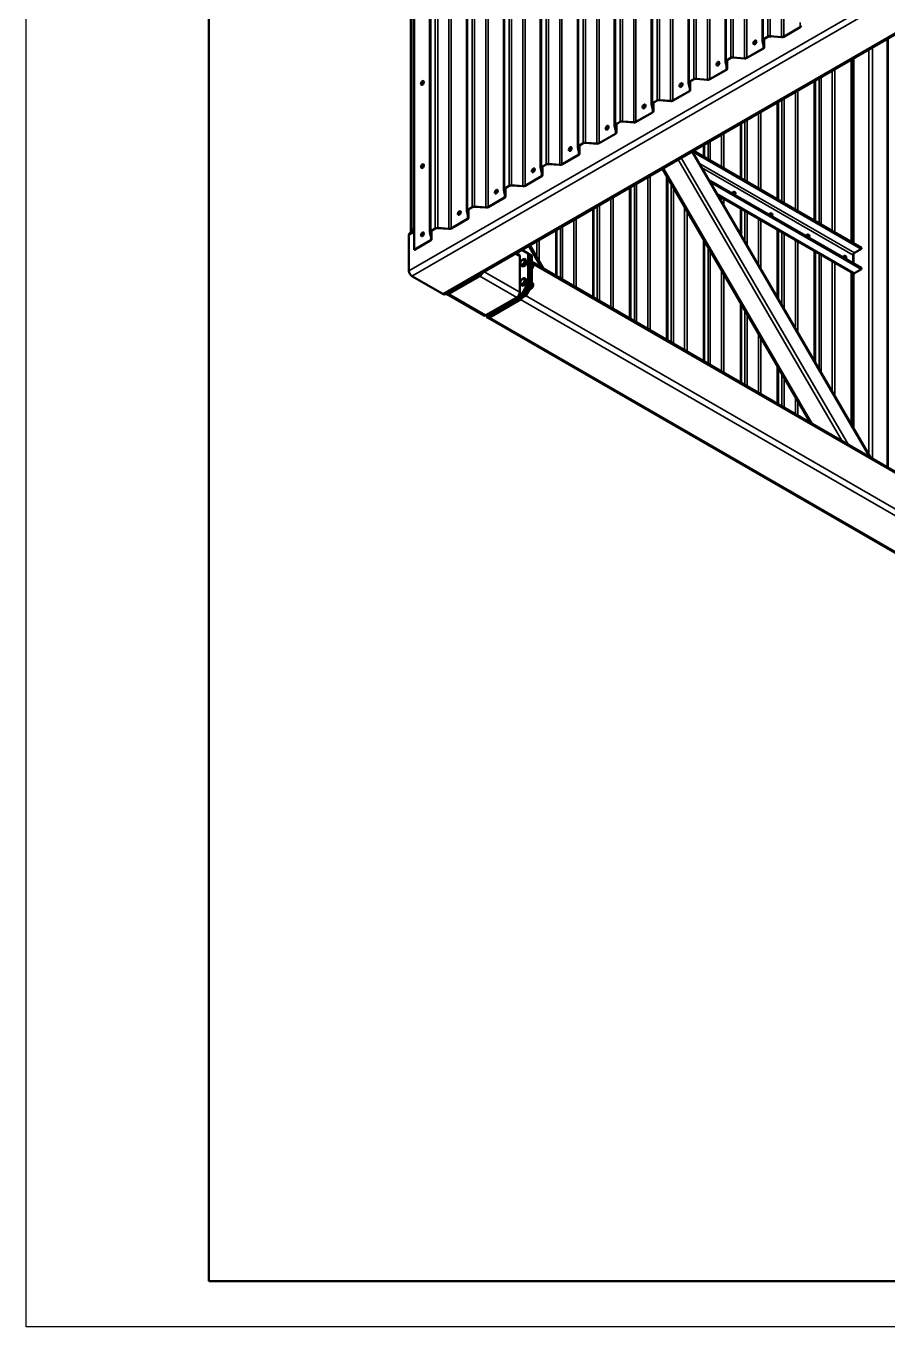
# Model space of a CAD drawing. Header units: millimetres. Extents: x 0 to 14700, y 0 to 10395.
# Drawn here: x 0 to 3301, y 0 to 4983 of the extents above; entities that cross this region are included whole.
import ezdxf

# ---------------------------------------------------------------- set-up
doc = ezdxf.new("R2010")
doc.units = ezdxf.units.MM
doc.header["$LTSCALE"] = 35
for name, color, linetype, lineweight in [('Видимые тонкие (ГОСТ)', 7, 'Continuous', 35), ('Видимый контур (ГОСТ)', 7, 'Continuous', 50), ('Кромка (ГОСТ)', 7, 'Continuous', 50)]:
    doc.layers.add(name, color=color, linetype=linetype, lineweight=lineweight)

# ---------------------------------------------------------------- blocks, each defined once
blk = doc.blocks.new('Рамки ГОСТ_ граница 297x420')
at = {"layer": 'Кромка (ГОСТ)', "lineweight": 25}
for p, q in [((0, 0), (0, 297)), ((420, 0), (0, 0))]:
    blk.add_line(p, q, dxfattribs=at)
at = {"layer": 'Кромка (ГОСТ)'}
for p, q in [((20, 292), (20, 5)), ((20, 5), (415, 5))]:
    blk.add_line(p, q, dxfattribs=at)

msp = doc.modelspace()

# ---------------------------------------------------------------- linework, layer by layer
at = {"layer": 'Видимые тонкие (ГОСТ)'}
for p, q in [((8063.8, 7853.4), (1466.5, 4044.5)), ((8075.1, 7833.9), (1477.8, 4024.9)), ((8193.9, 7765.3), (1596.6, 3956.3)), ((2901.4, 6880.5), (2901.4, 4942.1)), ((2823, 6835.2), (2823, 4931.9)), ((2840.7, 6845.4), (2840.7, 4942.1)), ((2849.7, 6850.6), (2849.7, 4943.9)), ((2892.7, 6875.4), (2892.7, 4940.4)), ((2751.3, 6793.8), (2751.3, 4858.8)), ((2760, 6798.8), (2760, 4860.5)), ((2681.5, 6753.5), (2681.5, 4850.3)), ((2699.3, 6763.7), (2699.3, 4860.5)), ((2708.3, 4862.2), (2708.3, 6768.9)), ((2557.8, 6682.1), (2557.8, 4778.8)), ((2566.9, 6687.3), (2566.9, 4780.6)), ((2609.9, 6712.1), (2609.9, 4777.1)), ((2618.6, 6717.2), (2618.6, 4778.8)), ((2468.5, 6630.5), (2468.5, 4695.5)), ((2477.2, 6635.5), (2477.2, 4697.2)), ((2540.1, 6671.9), (2540.1, 4768.6)), ((2398.7, 6590.2), (2398.7, 4687)), ((2416.4, 6600.4), (2416.4, 4697.2)), ((2425.4, 6605.6), (2425.4, 4698.9)), ((2327.1, 6548.8), (2327.1, 4613.8)), ((2335.8, 6553.9), (2335.8, 4615.5)), ((2257.3, 6508.6), (2257.3, 4605.3)), ((2275, 6518.8), (2275, 4615.5)), ((2284, 6524), (2284, 4617.3)), ((2133.6, 6437.1), (2133.6, 4533.9)), ((2142.6, 6442.3), (2142.6, 4535.6)), ((2185.6, 6467.2), (2185.6, 4532.2)), ((2194.3, 6472.2), (2194.3, 4533.9)), ((2043.7, 6385.3), (2043.7, 4450.8)), ((2052.4, 6390.3), (2052.4, 4452.5)), ((2115.9, 6426.9), (2115.9, 4523.7)), ((1973.9, 6345), (1973.9, 4442.3)), ((1991.6, 6355.2), (1991.6, 4452.5)), ((2000.7, 4454.3), (2000.7, 6360.4)), ((1859.3, 6278.8), (1859.3, 4372.6)), ((1902.3, 6303.6), (1902.3, 4369.2)), ((1911, 6308.6), (1911, 4370.8)), ((1832.5, 6263.3), (1832.5, 4360.6)), ((1850.2, 6273.5), (1850.2, 4370.9)), ((1691.1, 6181.7), (1691.1, 4279)), ((1708.8, 6191.9), (1708.8, 4289.2)), ((1717.8, 6197.1), (1717.8, 4291)), ((1760.9, 6222), (1760.9, 4287.5)), ((1769.6, 6227), (1769.6, 4289.2)), ((1619.5, 6140.3), (1619.5, 4205.9)), ((1628.2, 6145.3), (1628.2, 4207.5)), ((1549.7, 6100), (1549.7, 4197.3)), ((1567.4, 6110.2), (1567.4, 4207.6)), ((1576.4, 6115.5), (1576.4, 4209.3)), ((1477.8, 4201.3), (1477.8, 5915.9)), ((2964.4, 4995.6), (2964.4, 4978.5)), ((2841.4, 4942), (2841.4, 4941.7)), ((3297.9, 3293), (3297.9, 4933.1)), ((2821.3, 4927.8), (2821.3, 4926.4)), ((2823.1, 4915.2), (2823.1, 4896.8)), ((2823.7, 4931.7), (2823.7, 4931.5)), ((2826.7, 4932.7), (2826.7, 4901.8)), ((3227.2, 3341.2), (3227.2, 4892.3)), ((3241.4, 3325.7), (3241.4, 4900.5)), ((2679.2, 4846.7), (2679.2, 4845.1)), ((2685.2, 4851.8), (2685.2, 4820.2)), ((3159.9, 4853.5), (3159.9, 4156)), ((3170.6, 4149.8), (3170.6, 4859.7)), ((2681.6, 4832.3), (2681.6, 4815.2)), ((3045.2, 4787.2), (3045.2, 4222.2)), ((3087.7, 4811.8), (3087.7, 4197.7)), ((3096.9, 4817.1), (3096.9, 4192.4)), ((2537.8, 4765), (2537.8, 4763.4)), ((2540.2, 4750.7), (2540.2, 4733.5)), ((2543.8, 4770.1), (2543.8, 4738.6)), ((2955.5, 4735.5), (2955.5, 4274)), ((3018.5, 4771.8), (3018.5, 4237.7)), ((3036.9, 4782.4), (3036.9, 4227.1)), ((2402.3, 4688.5), (2402.3, 4656.9)), ((2877.1, 4690.2), (2877.1, 4319.3)), ((2894.7, 4700.4), (2894.7, 4309.1)), ((2903.2, 4705.2), (2903.2, 4304.2)), ((2946.2, 4730.1), (2946.2, 4279.4)), ((2396.4, 4683.4), (2396.4, 4681.8)), ((2398.7, 4669), (2398.7, 4651.9)), ((2804.8, 4648.4), (2804.8, 4361)), ((2814.1, 4653.8), (2814.1, 4355.7)), ((2254.9, 4601.7), (2254.9, 4600.1)), ((2257.3, 4587.4), (2257.3, 4570.2)), ((2260.9, 4606.8), (2260.9, 4575.3)), ((2735.6, 4608.5), (2735.6, 4401)), ((2753.3, 4618.7), (2753.3, 4390.8)), ((2761.8, 4623.6), (2761.8, 4385.9)), ((2611.9, 4537.1), (2611.9, 4472.4)), ((2620.4, 4541.9), (2620.4, 4467.5)), ((2663.4, 4566.8), (2663.4, 4442.7)), ((2672.7, 4572.2), (2672.7, 4437.3)), ((2113.7, 4519.9), (2113.7, 4518.4)), ((2115.5, 4507.2), (2115.5, 4488.9)), ((2119.1, 4524.7), (2119.1, 4493.9)), ((3230.4, 3332), (2549.4, 4501)), ((2594.2, 4526.9), (2594.2, 4482.6)), ((1971.6, 4438.7), (1971.6, 4437.1)), ((1977.6, 4443.8), (1977.6, 4412.3)), ((3011.7, 3458.3), (2440.7, 4438.2)), ((3125.6, 3392.5), (2497.3, 4470.9)), ((3149.9, 3378.5), (2509.4, 4477.9)), ((3172.1, 4113.9), (2576.8, 4457.6)), ((3167.1, 4105.3), (2586.8, 4440.3)), ((1974, 4424.3), (1974, 4407.2)), ((2380.6, 4403.5), (2380.6, 3822.6)), ((2389.8, 4408.8), (2389.8, 3817.3)), ((2452.8, 4409.1), (2452.8, 3780.9)), ((1830.2, 4357.1), (1830.2, 4355.5)), ((1832.6, 4342.7), (1832.6, 4325.5)), ((1836.2, 4362.2), (1836.2, 4330.6)), ((2311.4, 4363.6), (2311.4, 3862.6)), ((2329.8, 4374.2), (2329.8, 3852)), ((2338.1, 4379), (2338.1, 3847.2)), ((2470.5, 4378.8), (2470.5, 3770.7)), ((2478.9, 4364.3), (2478.9, 3765.9)), ((3172.1, 4036.3), (2644.9, 4340.7)), ((2187.6, 4292.1), (2187.6, 3934)), ((2196.1, 4297), (2196.1, 3929.2)), ((2239.1, 4321.8), (2239.1, 3904.3)), ((2248.4, 4327.2), (2248.4, 3898.9)), ((2522, 4290.4), (2522, 3741)), ((2663.4, 4325.9), (2663.4, 4308.9)), ((2672.7, 4320.6), (2672.7, 4293)), ((1688.8, 4275.4), (1688.8, 4273.8)), ((1691.1, 4261), (1691.1, 4243.9)), ((1694.7, 4280.5), (1694.7, 4249)), ((2097.7, 4240.2), (2097.7, 3986)), ((2107, 4245.6), (2107, 3980.6)), ((2170, 4281.9), (2170, 3944.2)), ((2531.3, 4274.5), (2531.3, 3735.6)), ((2735.6, 4284.2), (2735.6, 4184.9)), ((2753.3, 4274), (2753.3, 4154.6)), ((2761.8, 4269.1), (2761.8, 4140.1)), ((2804.8, 4244.3), (2804.8, 4066.2)), ((2814.1, 4238.9), (2814.1, 4050.2)), ((1486.7, 4193.3), (1466.5, 4181.7)), ((1483.5, 4196.9), (1483.5, 4198)), ((1547.3, 4193.8), (1547.3, 4192.2)), ((1553.3, 4198.9), (1553.3, 4167.3)), ((2028.5, 4200.3), (2028.5, 4025.9)), ((2046.2, 4210.5), (2046.2, 4015.7)), ((2054.7, 4215.3), (2054.7, 4010.8)), ((2877.1, 4202.6), (2877.1, 3942.2)), ((2894.7, 4192.4), (2894.7, 3911.8)), ((2903.2, 4187.5), (2903.2, 3897.3)), ((1549.7, 4179.4), (1549.7, 4162.2)), ((1956.3, 4158.5), (1956.3, 4097.3)), ((1965.6, 4163.9), (1965.6, 4081)), ((2594.2, 4166.4), (2594.2, 3699.3)), ((2611.9, 4136.1), (2611.9, 3689.1)), ((2946.2, 4162.7), (2946.2, 3823.5)), ((2955.5, 4157.3), (2955.5, 3807.5)), ((1890.8, 4100), (1872.8, 4110.4)), ((2620.4, 4121.6), (2620.4, 3684.2)), ((3018.5, 4120.9), (3018.5, 3699.4)), ((3036.9, 4110.3), (3036.9, 3667.9)), ((3045.2, 4105.5), (3045.2, 3653.6)), ((3170.6, 4072.3), (3170.6, 4112.8)), ((1890.8, 3962.8), (1754, 4041.8)), ((6472.8, 1454.6), (1936.7, 4073.5)), ((2663.4, 4047.7), (2663.4, 3659.4)), ((3087.7, 4081), (3087.7, 3580.6)), ((3096.9, 4075.7), (3096.9, 3564.9)), ((3159.9, 4039.3), (3159.9, 3456.7)), ((1738, 4031.4), (1737.1, 4032)), ((1879.5, 3943.2), (1738, 4024.9)), ((2672.7, 4031.7), (2672.7, 3654)), ((3170.6, 3438.3), (3170.6, 4035.6)), ((1619.3, 3962.8), (1618.3, 3963.4)), ((1760.7, 3874.7), (1619.3, 3956.3)), ((6472.8, 1317.4), (1912.7, 3950.2)), ((6461.5, 1297.8), (1893.6, 3935.1)), ((2735.6, 3923.7), (2735.6, 3617.6)), ((2753.3, 3893.3), (2753.3, 3607.4)), ((6342.7, 1229.2), (1774.8, 3866.5)), ((2761.8, 3878.8), (2761.8, 3602.6)), ((2804.8, 3805), (2804.8, 3577.7)), ((2814.1, 3789), (2814.1, 3572.3)), ((2877.1, 3680.9), (2877.1, 3536)), ((2894.7, 3650.6), (2894.7, 3525.8)), ((2903.2, 3636.1), (2903.2, 3520.9)), ((2946.2, 3562.2), (2946.2, 3496.1)), ((2955.5, 3546.3), (2955.5, 3490.7))]:
    msp.add_line(p, q, dxfattribs=at)
at = {"layer": 'Видимый контур (ГОСТ)'}
for p, q in [((8201.9, 7764.5), (1604.6, 3955.5)), ((2819.8, 6833.3), (2819.8, 4927.5)), ((2678.4, 6751.7), (2678.4, 4845.9)), ((2537, 6670), (2537, 4764.2)), ((2395.6, 6588.4), (2395.6, 4682.6)), ((2254.1, 6506.7), (2254.1, 4600.9)), ((2112.7, 6425.1), (2112.7, 4519.3)), ((1970.8, 6343.2), (1970.8, 4437.9)), ((1829.4, 6261.5), (1829.4, 4356.3)), ((1688, 6179.9), (1688, 4274.6)), ((1546.5, 6098.2), (1546.5, 4193)), ((1486.7, 6069.2), (1486.7, 4125.9)), ((1473.1, 4194.7), (1473.1, 5909.4)), ((2840.7, 4942.1), (2823, 4931.9)), ((2823.5, 4931.6), (2841.2, 4941.8)), ((2841.4, 4941.7), (2823.7, 4931.5)), ((2824.2, 4931.2), (2841.9, 4941.4)), ((2849.6, 4943.5), (2892.7, 4940)), ((2892.7, 4940.4), (2849.7, 4943.9)), ((2850.4, 4943.1), (2852.9, 4942.8)), ((2853, 4943.2), (2850.5, 4943.5)), ((2852.9, 4942.8), (2853, 4943.2)), ((2964.4, 4978.5), (2901.4, 4942.1)), ((2901.9, 4941.8), (2964.9, 4978.2)), ((2823.1, 4896.8), (2760, 4860.5)), ((2760.5, 4860.2), (2823.6, 4896.6)), ((2819.9, 4926.7), (2820.3, 4925.2)), ((2820.3, 4925.2), (2821, 4925.3)), ((2821, 4925.3), (2820.6, 4926.7)), ((2820.6, 4926.3), (2826, 4901.8)), ((2826.7, 4901.8), (2821.3, 4926.4)), ((2826.8, 4932.7), (2826.8, 4901)), ((3300.9, 3291.3), (3300.9, 4929.6)), ((2678.5, 4845), (2684.5, 4820.2)), ((2685.2, 4820.2), (2679.2, 4845.1)), ((2699.3, 4860.5), (2681.5, 4850.3)), ((2682, 4850), (2699.7, 4860.2)), ((2685.3, 4851.8), (2685.3, 4819.4)), ((2708.2, 4861.8), (2751.2, 4858.4)), ((2751.3, 4858.8), (2708.3, 4862.2)), ((3163.1, 4855.3), (3163.1, 4154.2)), ((3167.7, 4151.5), (3167.7, 4858)), ((2681.6, 4815.2), (2618.6, 4778.8)), ((2619.1, 4778.5), (2682.1, 4814.9)), ((2537.1, 4763.4), (2543.1, 4738.5)), ((2543.8, 4738.6), (2537.8, 4763.4)), ((2557.8, 4778.8), (2540.1, 4768.6)), ((2540.6, 4768.3), (2558.3, 4778.5)), ((2543.9, 4770.2), (2543.9, 4737.7)), ((2566.8, 4780.2), (2609.8, 4776.7)), ((2609.9, 4777.1), (2566.9, 4780.6)), ((3021.7, 4773.7), (3021.7, 4235.8)), ((2416.4, 4697.2), (2398.7, 4687)), ((2399.2, 4686.7), (2416.9, 4696.9)), ((2402.4, 4688.5), (2402.4, 4656.1)), ((2468.5, 4695.5), (2425.4, 4698.9)), ((2425.4, 4698.5), (2468.4, 4695.1)), ((2540.2, 4733.5), (2477.2, 4697.2)), ((2477.7, 4696.9), (2540.6, 4733.2)), ((2880.3, 4692), (2880.3, 4317.5)), ((2398.7, 4651.9), (2335.8, 4615.5)), ((2336.3, 4615.2), (2399.2, 4651.6)), ((2395.7, 4681.7), (2401.7, 4656.9)), ((2402.3, 4656.9), (2396.4, 4681.8)), ((2254.2, 4600.1), (2260.2, 4575.2)), ((2260.9, 4575.3), (2254.9, 4600.1)), ((2275, 4615.5), (2257.3, 4605.3)), ((2257.8, 4605), (2275.5, 4615.2)), ((2261, 4606.9), (2261, 4574.4)), ((2283.9, 4616.9), (2327, 4613.4)), ((2327.1, 4613.8), (2284, 4617.3)), ((2738.9, 4610.4), (2738.9, 4399.1)), ((2142.5, 4535.2), (2185.5, 4531.8)), ((2185.6, 4532.2), (2142.6, 4535.6)), ((2142.8, 4535.1), (2145.3, 4534.9)), ((2145.4, 4535.3), (2142.9, 4535.5)), ((2145.3, 4534.9), (2145.4, 4535.3)), ((2257.3, 4570.2), (2194.3, 4533.9)), ((2194.8, 4533.6), (2257.8, 4569.9)), ((2115.5, 4488.9), (2052.4, 4452.5)), ((2052.9, 4452.2), (2115.9, 4488.6)), ((2112.8, 4518.4), (2113.2, 4517)), ((2113, 4518.4), (2118.4, 4493.8)), ((2113.2, 4517), (2113.9, 4517)), ((2113.9, 4517), (2113.5, 4518.5)), ((2119.1, 4493.9), (2113.7, 4518.4)), ((2133.6, 4533.9), (2115.9, 4523.7)), ((2133.8, 4533.8), (2116.1, 4523.5)), ((2116.4, 4523.4), (2134.1, 4533.6)), ((2116.6, 4523.2), (2134.3, 4533.5)), ((2119.2, 4524.7), (2119.2, 4493.1)), ((3233.6, 3330.1), (2551, 4501.9)), ((2552.4, 4502.7), (3198.9, 4129.4)), ((3198.9, 4133.5), (2555.9, 4504.7)), ((2597.4, 4528.7), (2597.4, 4480.8)), ((1970.9, 4437.1), (1976.9, 4412.2)), ((1977.6, 4412.3), (1971.6, 4437.1)), ((1991.6, 4452.5), (1973.9, 4442.3)), ((1974.4, 4442), (1992.1, 4452.2)), ((1977.7, 4443.9), (1977.7, 4411.4)), ((2000.6, 4453.9), (2043.6, 4450.4)), ((2043.7, 4450.8), (2000.7, 4454.3)), ((3004.3, 3462.5), (2437.1, 4436.1)), ((1974, 4407.2), (1911, 4370.8)), ((1911.5, 4370.6), (1974.5, 4406.9)), ((2456, 4403.6), (2456, 3779.1)), ((3198.9, 4055.9), (2614.1, 4393.6)), ((3198.9, 4051.8), (2617.6, 4387.4)), ((1829.5, 4355.4), (1835.5, 4330.6)), ((1836.2, 4330.6), (1830.2, 4355.5)), ((1850.2, 4370.9), (1832.5, 4360.6)), ((1833, 4360.4), (1850.7, 4370.6)), ((1836.3, 4362.2), (1836.3, 4329.8)), ((1859.2, 4372.2), (1902.2, 4368.8)), ((1902.3, 4369.2), (1859.3, 4372.6)), ((2314.6, 4365.4), (2314.6, 3860.7)), ((1708.8, 4289.2), (1691.1, 4279)), ((1691.6, 4278.7), (1709.3, 4288.9)), ((1760.9, 4287.5), (1717.8, 4291)), ((1717.8, 4290.6), (1760.8, 4287.1)), ((1832.6, 4325.5), (1769.6, 4289.2)), ((1770.1, 4288.9), (1833, 4325.3)), ((3166.1, 4035.7), (2648.4, 4334.6)), ((1691.1, 4243.9), (1628.2, 4207.5)), ((1628.7, 4207.3), (1691.6, 4243.6)), ((1688.1, 4273.8), (1694, 4248.9)), ((1694.7, 4249), (1688.8, 4273.8)), ((1694.8, 4280.6), (1694.8, 4248.1)), ((2173.2, 4283.8), (2173.2, 3942.4)), ((2738.9, 4282.4), (2738.9, 4179.4)), ((1486.7, 4198.7), (1469.8, 4189)), ((1477.8, 4201.3), (1486.7, 4206.4)), ((1486.7, 4199.9), (1483.5, 4198)), ((1546.6, 4192.1), (1552.6, 4167.3)), ((1553.3, 4167.3), (1547.3, 4192.2)), ((1567.4, 4207.6), (1549.7, 4197.3)), ((1550.2, 4197.1), (1567.9, 4207.3)), ((1553.4, 4198.9), (1553.4, 4166.5)), ((1576.3, 4208.9), (1619.4, 4205.5)), ((1619.5, 4205.9), (1576.4, 4209.3)), ((2031.8, 4202.1), (2031.8, 4024)), ((2880.3, 4200.7), (2880.3, 3936.6)), ((1466.5, 4044.5), (1466.5, 4181.7)), ((1549.7, 4162.2), (1486.7, 4125.9)), ((1487.2, 4125.6), (1550.2, 4162)), ((1925.9, 4141), (1973.7, 4057.6)), ((1929.9, 4143.3), (1981.6, 4053)), ((2597.4, 4160.9), (2597.4, 3697.4)), ((1486.7, 4125.9), (1487.2, 4125.6)), ((1887.5, 4107.3), (1877.5, 4113.1)), ((1890.8, 3962.8), (1890.8, 4100)), ((1922.6, 4111), (1898.3, 4125.1)), ((1907.3, 4090.4), (1913.4, 4086.9)), ((1913.4, 4086.9), (1918.3, 4079.9)), ((1925.2, 4109.5), (1922.6, 4111)), ((1922.6, 3996.7), (1922.6, 4111)), ((1925.2, 4109.5), (1925.2, 3995.2)), ((1934.1, 4104.4), (1925.2, 4109.5)), ((1925.2, 4101), (1934.1, 4104.4)), ((1934.1, 3990.1), (1934.1, 4104.4)), ((1934.1, 4104.4), (1936.7, 4102.9)), ((1936.7, 4102.9), (1936.7, 3988.6)), ((3021.7, 4119.1), (3021.7, 3693.9)), ((3167.1, 4105.3), (3167.1, 4074.3)), ((3167.7, 4073.9), (3167.7, 4108.4)), ((3198.9, 4129.4), (3172.1, 4113.9)), ((3198.9, 4133.5), (3198.9, 4129.4)), ((1897.5, 4065.2), (1903.6, 4061.7)), ((1913.4, 4067.3), (1903.6, 4061.7)), ((1907.3, 4070.8), (1913.4, 4067.3)), ((1912.2, 4083.5), (1918.3, 4079.9)), ((1918.3, 4079.9), (1913.4, 4067.3)), ((6469.5, 1461.9), (1936.7, 4078.9)), ((1941.3, 4070.8), (1936.7, 4073.4)), ((1941.3, 4059.5), (1936.7, 4062.1)), ((3163.1, 4037.4), (3163.1, 3451.2)), ((3198.9, 4051.8), (3172.1, 4036.3)), ((3198.9, 4055.9), (3198.9, 4051.8)), ((1596.6, 3956.3), (1477.8, 4024.9)), ((1738, 4031.4), (1619.3, 3962.8)), ((1619.3, 3956.3), (1738, 4024.9)), ((1897.5, 3991.7), (1903.6, 3988.2)), ((1901.4, 3960), (1922.6, 3996.7)), ((1913.4, 3993.8), (1903.6, 3988.2)), ((1925.2, 3995.2), (1904, 3958.5)), ((1907.3, 4016.9), (1913.4, 4013.4)), ((1907.3, 3997.3), (1913.4, 3993.8)), ((1912.2, 4010), (1918.3, 4006.5)), ((1912.9, 3953.3), (1934.1, 3990.1)), ((1913.4, 4013.4), (1918.3, 4006.5)), ((1918.3, 4006.5), (1913.4, 3993.8)), ((1936.7, 3988.6), (1915.5, 3951.8)), ((1925.2, 3995.2), (1922.6, 3996.7)), ((1934.1, 3990.1), (1923.4, 3992)), ((1934.1, 3990.1), (1936.7, 3988.6)), ((1941.3, 3997.3), (1936.7, 3999.9)), ((1941.3, 3986), (1936.7, 3988.6)), ((3167.7, 3443.3), (3167.7, 4035.2)), ((1752.7, 3873.9), (1611.3, 3955.5)), ((1760.7, 3874.7), (1879.5, 3943.2)), ((1764.4, 3867.6), (1912.9, 3953.3)), ((1915.5, 3951.8), (1767, 3866.1)), ((1904, 3958.5), (1883.9, 3946.9)), ((1887.7, 3952.1), (1901.4, 3960)), ((1904, 3958.5), (1901.4, 3960)), ((1912.9, 3953.3), (1905.9, 3961.7)), ((1912.9, 3953.3), (1915.5, 3951.8)), ((1932.8, 3975.4), (1930.1, 3977)), ((1936.7, 3979), (1936.7, 3979)), ((1774.8, 3866.5), (1893.6, 3935.1)), ((2738.9, 3918.1), (2738.9, 3615.8)), ((1755.5, 3872.7), (1754.8, 3873.2)), ((1756.2, 3873.1), (1755.5, 3872.7)), ((1763.5, 3876.3), (1763.5, 3873)), ((1764.4, 3867.6), (1765.8, 3877.6)), ((1764.4, 3876.8), (1764.4, 3867.6)), ((1764.4, 3867.6), (1767, 3866.1)), ((6334.7, 1228.4), (1766.8, 3865.7)), ((2880.3, 3675.4), (2880.3, 3534.1))]:
    msp.add_line(p, q, dxfattribs=at)
for centre, major_axis, start_param, end_param in [((2957.1, 4982.7), (10.3, 0), 5.497787, 6.421372), ((2957.1, 4982.7), (11, 0), 5.497787, 6.421372), ((2848.2, 4937.8), (-10.7, 0), 4.574202, 5.497787), ((2848.2, 4937.8), (10, 0), 1.43261, 2.356194), ((2848.9, 4937.3), (-10.7, 0), 4.561932, 5.497787), ((2848.9, 4937.3), (10, 0), 1.42034, 2.356194), ((2894.2, 4946.3), (-10.3, 0), 1.43261, 2.356194), ((2894.2, 4946.3), (11, 0), 4.574202, 5.497787), ((3290.9, 4929.6), (10, 0), 0, 0.722615), ((2830.5, 4927.5), (-10.7, 0), 5.497787, 6.421372), ((2830.5, 4927.5), (-10, 0), 5.497787, 6.421372), ((2831.2, 4927.1), (-10.7, 0), 5.497787, 6.408865), ((2831.2, 4927.1), (-10, 0), 5.497787, 6.408865), ((2815.8, 4901), (10.3, 0), 5.497787, 6.408865), ((2815.8, 4901), (11, 0), 5.497787, 6.408865), ((2689.1, 4845.9), (-10.7, 0), 5.497787, 6.421371), ((2689.1, 4845.9), (-10, 0), 5.497787, 6.421371), ((2706.8, 4856.1), (-10.7, 0), 4.574191, 5.497787), ((2706.8, 4856.1), (10, 0), 1.432599, 2.356194), ((2752.7, 4864.7), (11, 0), 4.574191, 5.497787), ((2752.7, 4864.7), (-10.3, 0), 1.432599, 2.356194), ((2674.3, 4819.4), (10.3, 0), 5.497787, 6.421371), ((2674.3, 4819.4), (11, 0), 5.497787, 6.421371), ((2547.7, 4764.2), (-10.7, 0), 5.497787, 6.421372), ((2547.7, 4764.2), (-10, 0), 5.497787, 6.421372), ((2532.9, 4737.7), (10.3, 0), 5.497787, 6.421372), ((2532.9, 4737.7), (11, 0), 5.497787, 6.421372), ((2565.4, 4774.5), (-10.7, 0), 4.574202, 5.497787), ((2565.4, 4774.5), (10, 0), 1.43261, 2.356194), ((2611.3, 4783), (11, 0), 4.574202, 5.497787), ((2611.3, 4783), (-10.3, 0), 1.43261, 2.356194), ((2406.3, 4682.6), (-10.7, 0), 5.497787, 6.421372), ((2406.3, 4682.6), (-10, 0), 5.497787, 6.421372), ((2424, 4692.8), (-10.7, 0), 4.574202, 5.497787), ((2424, 4692.8), (10, 0), 1.43261, 2.356194), ((2469.9, 4701.4), (11, 0), 4.574202, 5.497787), ((2469.9, 4701.4), (-10.3, 0), 1.43261, 2.356194), ((2391.4, 4656.1), (10.3, 0), 5.497787, 6.421372), ((2391.4, 4656.1), (11, 0), 5.497787, 6.421372), ((2264.8, 4600.9), (-10.7, 0), 5.497787, 6.421372), ((2264.8, 4600.9), (-10, 0), 5.497787, 6.421372), ((2282.6, 4611.2), (-10.7, 0), 4.574202, 5.497787), ((2282.6, 4611.2), (10, 0), 1.43261, 2.356194), ((2328.5, 4619.7), (11, 0), 4.574202, 5.497787), ((2328.5, 4619.7), (-10.3, 0), 1.43261, 2.356194), ((2141.1, 4529.5), (-10.7, 0), 4.574202, 5.497787), ((2141.3, 4529.4), (-10.7, 0), 4.561914, 5.497787), ((2141.1, 4529.5), (10, 0), 1.43261, 2.356194), ((2141.3, 4529.4), (10, 0), 1.420322, 2.356194), ((2250, 4574.4), (10.3, 0), 5.497787, 6.421372), ((2250, 4574.4), (11, 0), 5.497787, 6.421372), ((2123.4, 4519.3), (-10.7, 0), 5.497787, 6.421372), ((2123.6, 4519.2), (-10.7, 0), 5.497787, 6.408847), ((2123.4, 4519.3), (-10, 0), 5.497787, 6.421372), ((2123.6, 4519.2), (-10, 0), 5.497787, 6.408847), ((2108.2, 4493.1), (10.3, 0), 5.497787, 6.408847), ((2108.2, 4493.1), (11, 0), 5.497787, 6.408847), ((2187.1, 4538.1), (11, 0), 4.574202, 5.497787), ((2187.1, 4538.1), (-10.3, 0), 1.43261, 2.356194), ((1981.5, 4437.9), (-10.7, 0), 5.497787, 6.42137), ((1981.5, 4437.9), (-10, 0), 5.497787, 6.42137), ((1999.2, 4448.1), (-10.7, 0), 4.574174, 5.497787), ((1999.2, 4448.1), (10, 0), 1.432582, 2.356194), ((2045.1, 4456.7), (11, 0), 4.574174, 5.497787), ((2045.1, 4456.7), (-10.3, 0), 1.432582, 2.356194), ((1966.7, 4411.4), (10.3, 0), 5.497787, 6.42137), ((1966.7, 4411.4), (11, 0), 5.497787, 6.42137), ((1840.1, 4356.3), (-10.7, 0), 5.497787, 6.421372), ((1840.1, 4356.3), (-10, 0), 5.497787, 6.421372), ((1857.8, 4366.5), (-10.7, 0), 4.574202, 5.497787), ((1857.8, 4366.5), (10, 0), 1.43261, 2.356194), ((1903.7, 4375), (11, 0), 4.574202, 5.497787), ((1903.7, 4375), (-10.3, 0), 1.43261, 2.356194), ((2708.8, 4340.2), (-2.97, 5.15), 0.015017, 1.057957), ((1716.4, 4284.8), (-10.7, 0), 4.574202, 5.497787), ((1716.4, 4284.8), (10, 0), 1.43261, 2.356194), ((1762.3, 4293.4), (11, 0), 4.574202, 5.497787), ((1762.3, 4293.4), (-10.3, 0), 1.43261, 2.356194), ((1825.3, 4329.8), (10.3, 0), 5.497787, 6.421372), ((1825.3, 4329.8), (11, 0), 5.497787, 6.421372), ((1698.7, 4274.6), (-10.7, 0), 5.497787, 6.421372), ((1698.7, 4274.6), (-10, 0), 5.497787, 6.421372), ((1683.8, 4248.1), (10.3, 0), 5.497787, 6.421372), ((1683.8, 4248.1), (11, 0), 5.497787, 6.421372), ((2850.2, 4258.5), (-2.97, 5.15), 0.015017, 1.057957), ((1477.8, 4175.1), (-8, 13.9), 0, 0.785398), ((1489.1, 4194.7), (-16, 0), 5.497787, 6.641505), ((1489.1, 4194.7), (-8, 0), 5.497787, 6.09229), ((1557.2, 4193), (-10.7, 0), 5.497787, 6.421372), ((1557.2, 4193), (-10, 0), 5.497787, 6.421372), ((1575, 4203.2), (-10.7, 0), 4.574202, 5.497787), ((1575, 4203.2), (10, 0), 1.43261, 2.356194), ((1620.9, 4211.7), (11, 0), 4.574202, 5.497787), ((1620.9, 4211.7), (-10.3, 0), 1.43261, 2.356194), ((1542.4, 4166.5), (10.3, 0), 5.497787, 6.421372), ((1542.4, 4166.5), (11, 0), 5.497787, 6.421372), ((2991.7, 4176.9), (-2.97, 5.15), 0.015017, 1.057957), ((1879.5, 4093.5), (8, 13.9), 5.497787, 6.283185), ((3133.1, 4095.2), (-2.97, 5.15), 0.015017, 1.057957), ((3172.1, 4108.2), (-3.5, -6.06), 3.926991, 5.497787), ((1477.8, 4038), (-8, 13.9), 0.785398, 2.356194), ((1738, 4038), (8, 13.9), 3.926991, 5.070709), ((1936.7, 4058), (3.33, 5.77), 3.926991, 5.356668), ((1935.8, 4058.5), (-4, -6.93), 1.005942, 1.921639), ((3172.1, 4046.1), (-6, -10.4), 0, 0.785398), ((1738, 4038), (-4, -6.93), 0.785398, 1.379901), ((1936.7, 3984.5), (3.33, 5.77), 3.926991, 5.356668), ((1596.6, 3969.4), (8, -13.9), 5.497787, 6.283185), ((1619.3, 3969.4), (-8, -13.9), 5.924866, 7.068583), ((1619.3, 3969.4), (-4, -6.93), 0.190895, 0.785398), ((1879.5, 3956.3), (8, 13.9), 3.926991, 5.497787), ((1893.6, 3948.1), (8, 13.9), 3.926991, 4.739746), ((1935.8, 3985), (-4, -6.93), 1.005942, 1.921639), ((1760.7, 3887.7), (-8, -13.9), 0, 0.785398), ((1774.8, 3879.6), (-8, -13.9), 5.497787, 5.903976), ((1774.8, 3879.6), (-8, -13.9), 6.047146, 7.068583)]:
    msp.add_ellipse(centre, major_axis=major_axis, ratio=0.57735, start_param=start_param, end_param=end_param, dxfattribs=at)
for centre, major_axis in [((2791, 4919.7), (-4.13, -7.15)), ((2649.6, 4838.1), (-4.13, -7.15)), ((1518.2, 4764.6), (4.13, 7.15)), ((2508.2, 4756.4), (-4.13, -7.15)), ((2366.7, 4674.8), (-4.13, -7.15)), ((2225.3, 4593.1), (-4.13, -7.15)), ((2083.9, 4511.5), (-4.13, -7.15)), ((1518.2, 4446.2), (4.13, 7.15)), ((1942.5, 4429.8), (-4.13, -7.15)), ((1801.1, 4348.2), (-4.13, -7.15)), ((2713.8, 4343.1), (2.27, -3.93)), ((1659.6, 4266.5), (-4.13, -7.15)), ((2855.2, 4261.4), (2.27, -3.93)), ((1518.2, 4184.9), (-4.13, -7.15)), ((2996.6, 4179.8), (2.27, -3.93)), ((1901.4, 4078.4), (-5.7, -9.87)), ((3138, 4098.1), (2.27, -3.93)), ((1901.4, 4004.9), (-5.7, -9.87))]:
    msp.add_ellipse(centre, major_axis=major_axis, ratio=0.57735, dxfattribs=at)
for points, knots in [([(2712.3, 4347.2), (2711.9, 4347.2), (2711.5, 4347.2), (2710.7, 4347.1), (2710.3, 4347), (2709.4, 4346.8), (2708.9, 4346.7), (2708, 4346.4), (2707.6, 4346.2), (2706.7, 4345.8), (2706.2, 4345.6), (2705.8, 4345.3)], [3.6094213, 3.6094213, 3.6094213, 3.6094213, 3.6759387, 3.6759387, 3.742456, 3.742456, 3.8089734, 3.8089734, 3.8754908, 3.8754908, 3.9420082, 3.9420082, 3.9420082, 3.9420082]), ([(2713.5, 4336.2), (2713.7, 4336.4), (2713.9, 4336.5), (2714.5, 4337), (2714.8, 4337.4), (2715.5, 4338), (2715.7, 4338.4), (2716.2, 4339.1), (2716.4, 4339.4), (2716.6, 4339.7)], [7.1480142, 7.1480142, 7.1480142, 7.1480142, 7.1866009, 7.1866009, 7.2531183, 7.2531183, 7.3196356, 7.3196356, 7.386153, 7.386153, 7.386153, 7.386153]), ([(2853.7, 4265.6), (2853.4, 4265.6), (2853, 4265.5), (2852.1, 4265.4), (2851.7, 4265.4), (2850.8, 4265.2), (2850.3, 4265.1), (2849.4, 4264.8), (2849, 4264.6), (2848.1, 4264.2), (2847.6, 4263.9), (2847.2, 4263.7)], [3.6094213, 3.6094213, 3.6094213, 3.6094213, 3.6759387, 3.6759387, 3.742456, 3.742456, 3.8089734, 3.8089734, 3.8754908, 3.8754908, 3.9420082, 3.9420082, 3.9420082, 3.9420082]), ([(2854.9, 4254.5), (2855.2, 4254.7), (2855.4, 4254.9), (2855.9, 4255.4), (2856.3, 4255.7), (2856.9, 4256.4), (2857.2, 4256.7), (2857.6, 4257.4), (2857.9, 4257.8), (2858.1, 4258.1)], [7.1480142, 7.1480142, 7.1480142, 7.1480142, 7.1866009, 7.1866009, 7.2531183, 7.2531183, 7.3196356, 7.3196356, 7.386153, 7.386153, 7.386153, 7.386153]), ([(2995.2, 4183.9), (2994.8, 4183.9), (2994.4, 4183.9), (2993.5, 4183.8), (2993.1, 4183.7), (2992.2, 4183.5), (2991.8, 4183.4), (2990.9, 4183.1), (2990.4, 4182.9), (2989.5, 4182.5), (2989.1, 4182.3), (2988.6, 4182)], [3.6094213, 3.6094213, 3.6094213, 3.6094213, 3.6759387, 3.6759387, 3.742456, 3.742456, 3.8089734, 3.8089734, 3.8754908, 3.8754908, 3.9420082, 3.9420082, 3.9420082, 3.9420082]), ([(2996.3, 4172.9), (2996.6, 4173.1), (2996.8, 4173.2), (2997.4, 4173.7), (2997.7, 4174.1), (2998.3, 4174.7), (2998.6, 4175.1), (2999.1, 4175.8), (2999.3, 4176.1), (2999.5, 4176.4)], [7.1480142, 7.1480142, 7.1480142, 7.1480142, 7.1866009, 7.1866009, 7.2531183, 7.2531183, 7.3196356, 7.3196356, 7.386153, 7.386153, 7.386153, 7.386153]), ([(3136.6, 4102.3), (3136.2, 4102.3), (3135.8, 4102.2), (3135, 4102.1), (3134.5, 4102.1), (3133.6, 4101.9), (3133.2, 4101.8), (3132.3, 4101.5), (3131.8, 4101.3), (3130.9, 4100.9), (3130.5, 4100.6), (3130.1, 4100.4)], [3.6094213, 3.6094213, 3.6094213, 3.6094213, 3.6759387, 3.6759387, 3.742456, 3.742456, 3.8089734, 3.8089734, 3.8754908, 3.8754908, 3.9420082, 3.9420082, 3.9420082, 3.9420082]), ([(3137.8, 4091.2), (3138, 4091.4), (3138.2, 4091.6), (3138.8, 4092.1), (3139.1, 4092.4), (3139.7, 4093.1), (3140, 4093.4), (3140.5, 4094.1), (3140.7, 4094.5), (3140.9, 4094.8)], [7.1480142, 7.1480142, 7.1480142, 7.1480142, 7.1866009, 7.1866009, 7.2531183, 7.2531183, 7.3196356, 7.3196356, 7.386153, 7.386153, 7.386153, 7.386153])]:
    msp.add_open_spline(points, degree=3, knots=knots, dxfattribs=at)
for points, weights in [([(1907.3, 4090.4), (1901, 4088.4), (1897.5, 4084.8)], [1.16025403784, 1.33974596216, 1.16025403784]), ([(1912.2, 4083.5), (1908.3, 4087.8), (1907.3, 4090.4)], [1.16025403784, 1.33974596216, 1.16025403784]), ([(1897.5, 4084.8), (1893.6, 4079.3), (1892.6, 4072.1)], [1.16025403784, 1.33974596216, 1.16025403784]), ([(1892.6, 4072.1), (1893.6, 4069.5), (1897.5, 4065.2)], [1.16025403784, 1.33974596216, 1.16025403784]), ([(1897.5, 4065.2), (1901, 4068.8), (1907.3, 4070.8)], [1.16025403784, 1.33974596216, 1.16025403784]), ([(1907.3, 4070.8), (1908.3, 4078), (1912.2, 4083.5)], [1.16025403784, 1.33974596216, 1.16025403784]), ([(1936.7, 4052.5), (1939.4, 4055.4), (1941.3, 4059.5)], [1.07222168236, 1.09726753737, 1]), ([(1941.3, 4059.5), (1942.7, 4064.3), (1941.3, 4070.8)], [1, 1.15470053838, 1]), ([(1897.5, 4011.3), (1893.6, 4005.8), (1892.6, 3998.7)], [1.16025403784, 1.33974596216, 1.16025403784]), ([(1892.6, 3998.7), (1893.6, 3996), (1897.5, 3991.7)], [1.16025403784, 1.33974596216, 1.16025403784]), ([(1907.3, 4016.9), (1901, 4014.9), (1897.5, 4011.3)], [1.16025403784, 1.33974596216, 1.16025403784]), ([(1897.5, 3991.7), (1901, 3995.3), (1907.3, 3997.3)], [1.16025403784, 1.33974596216, 1.16025403784]), ([(1912.2, 4010), (1908.3, 4014.3), (1907.3, 4016.9)], [1.16025403784, 1.33974596216, 1.16025403784]), ([(1907.3, 3997.3), (1908.3, 4004.5), (1912.2, 4010)], [1.16025403784, 1.33974596216, 1.16025403784]), ([(1941.3, 3986), (1942.7, 3990.8), (1941.3, 3997.3)], [1, 1.15470053838, 1]), ([(1929.1, 3975.4), (1931.2, 3975.2), (1932.8, 3975.4)], [1.07718794177, 1.08089372366, 1]), ([(1932.8, 3975.4), (1938.5, 3979.9), (1941.3, 3986)], [1, 1.15470053838, 1])]:
    msp.add_rational_spline(points, weights, degree=2, dxfattribs=at)

# ---------------------------------------------------------------- block references
at = {"xscale": 35, "yscale": 35, "zscale": 35}
msp.add_blockref('Рамки ГОСТ_ граница 297x420', (0, 0), dxfattribs=at)

doc.saveas('drawing.dxf')
